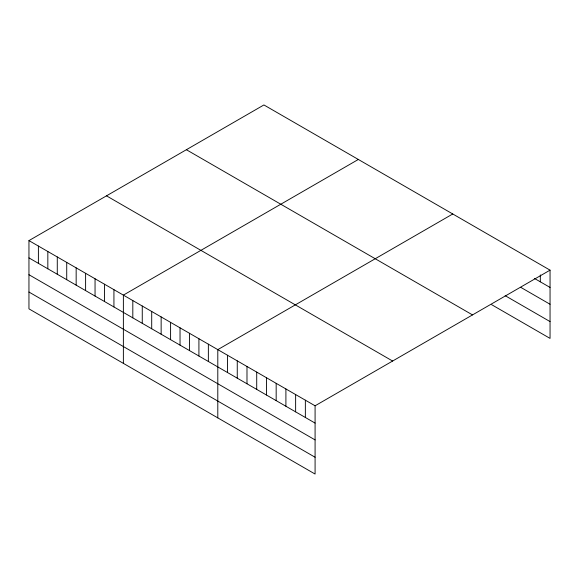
<?xml version="1.0" encoding="UTF-8"?>
<svg xmlns="http://www.w3.org/2000/svg" width="579" height="579" viewBox="0 0 579 579"><rect width="100%" height="100%" fill="white"/><g stroke="black" fill="none" stroke-linecap="round" stroke-linejoin="round"><path stroke-width="0.87" d="M28.95 240.603L315.085 405.799L315.085 474.049L28.95 308.853L28.95 240.603L263.915 104.951L550.05 270.147L550.05 338.397L491.68 304.699M358.336 159.464L123.378 295.116L123.378 363.366M452.764 213.977L217.798 349.636L217.798 417.886M315.085 405.799L550.05 270.147M534.337 278.369L550.05 287.437M520.861 287.408L550.05 304.257M505.149 295.659L550.05 321.584M186.373 149.715L472.515 314.911M106.485 195.84L392.627 361.035M28.95 257.894L315.085 423.097M28.95 274.714L315.085 439.91M28.95 292.033L315.085 457.236M540.323 274.909L540.323 281.821M305.357 400.183L305.357 417.481M295.63 394.567L295.63 411.857M285.903 388.95L285.903 406.241M276.169 383.334L276.169 400.625M266.441 377.718L266.441 395.008M256.714 372.102L256.714 389.392M246.987 366.485L246.987 383.776M237.26 360.869L237.26 378.159M227.525 355.253L227.525 372.543M208.36 344.179L208.36 361.477M198.915 338.729L198.915 356.02M189.471 333.28L189.471 350.57M180.033 327.83L180.033 345.12M170.588 322.38L170.588 339.67M161.143 316.923L161.143 334.213M151.705 311.473L151.705 328.763M142.26 306.023L142.26 323.314M132.815 300.573L132.815 317.864M113.933 289.666L113.933 306.957M104.488 284.217L104.488 301.507M95.05 278.767L95.05 296.057M85.605 273.31L85.605 290.607M76.16 267.86L76.16 285.15M66.723 262.41L66.723 279.7M57.278 256.96L57.278 274.251M47.833 251.503L47.833 268.801M38.395 246.053L38.395 263.344"/></g></svg>
